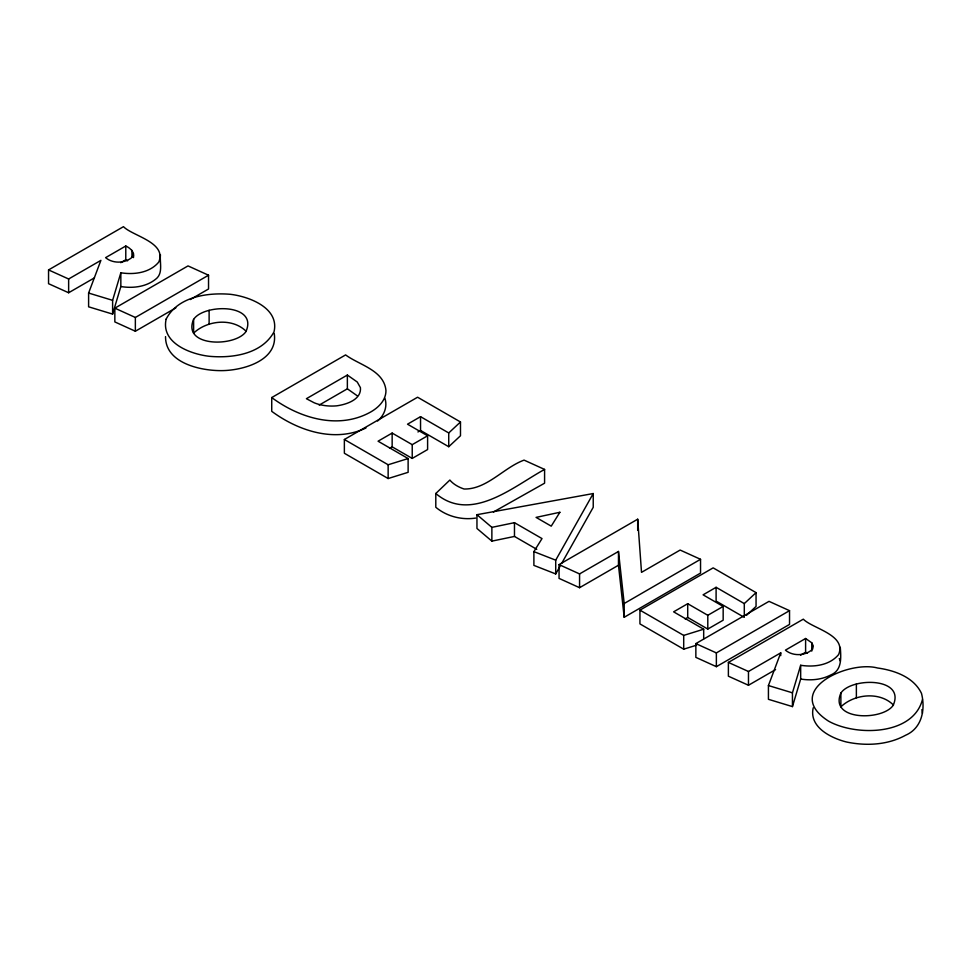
<?xml version="1.0" encoding="UTF-8"?>
<svg xmlns="http://www.w3.org/2000/svg" width="971" height="971" viewBox="0 0 971 971"><rect width="100%" height="100%" fill="white"/><g stroke="black" fill="none" stroke-linecap="round" stroke-linejoin="round"><path stroke-width="1.46" d="M48.55 269.926L123.475 226.668C132.469 236.002 167.073 242.374 158.771 262.073C149.752 272.936 134.034 274.89 120.841 272.778L112.612 300.33L112.612 314.094L88.604 306.812L88.604 293.048L100.899 260.362L68.638 278.993L48.55 269.926L48.55 283.69L68.638 292.757L94.442 277.852M728.384 662.428L803.308 619.17C812.29 628.492 846.894 634.876 838.604 654.575C829.586 665.426 813.856 667.38 800.674 665.269L792.445 692.821L792.445 706.597L768.425 699.314L768.425 685.55L780.733 652.852L748.471 671.483L728.384 662.428L728.384 676.192L748.471 685.259L775.574 669.602M840.279 647.293C841.007 657.403 842.27 670.391 830.727 674.991C821.539 679.761 810.785 680.72 800.674 679.045L792.445 706.597M165.531 336.621C165.337 362.681 199.249 370.461 220.211 370.631C241.706 370.91 278.531 361.091 274.235 333.454M813.2 707.847C808.819 727.145 831.018 738.106 846.469 741.99C866.12 746.129 887.664 745.085 905.555 735.265C922.086 728.189 925.557 709.279 921.491 693.379C913.687 677.03 894.364 670.306 877.529 667.999C848.035 660.062 781.704 690.854 828.421 721.065C855.402 736.273 912.995 735.872 922.45 699.581M133.464 253.48L132.796 256.611C125.842 263.505 113.073 264.015 105.596 257.655L125.781 246.003C130.332 248.091 134.763 252.084 133.464 257.606M112.612 314.094L120.841 286.542L120.841 272.778M193.617 319.374C181.541 347.072 235.103 347.217 245.894 331.694C258.602 303.401 204.007 303.571 193.617 319.374L193.617 333.15C207.017 320.272 232.457 317.566 246.209 331.366M840.874 693.076C828.797 720.773 882.36 720.907 893.162 705.395C905.858 677.103 851.264 677.273 840.874 693.076L840.874 706.839C854.274 693.962 879.726 691.255 893.478 705.067M476.955 514.691L491.872 527.362L514.472 522.677L542.012 538.577L533.892 551.625L533.892 565.389L555.715 573.934L555.715 560.17L593.232 493.547L476.955 514.691L476.955 528.467L491.872 541.126L514.472 536.441L536.769 549.307M555.715 573.934L560.133 566.093M561.602 563.483L593.232 507.311L593.232 493.547M377.573 420.989C384.164 415.588 387.696 406.618 384.904 398.328M475.608 518.089C461.613 520.213 446.684 516.39 435.797 507.263L435.797 493.499L449.864 480.05A35.648 20.573 0 0 0 464.053 489.008C486.835 489.53 503.706 467.549 524.073 460.12L544.585 469.43L544.585 483.194L493.45 511.984M417.931 431.949L420.54 430.444L448.736 446.721L448.736 432.957L460.485 421.984L417.591 397.224L344.365 439.499L344.365 453.263L388.145 478.533L408.123 472.319L408.123 458.555L378.059 441.198L392.15 433.066L412.226 444.657L427.604 435.785L427.604 449.549L412.226 458.421L392.15 446.83L389.589 448.311M448.736 446.721L460.485 435.761L460.485 421.984M744.296 615.99L744.296 603.598L756.057 592.626L713.151 567.865L639.938 610.14L639.938 623.904L683.705 649.174L696.559 645.181M746.432 615.371L756.057 606.402L756.057 592.626M624.195 617.277L624.195 603.513L700.54 559.308L700.54 573.084L624.195 617.277L618.478 565.231L618.478 551.455L579.566 573.922L559.053 564.612L559.053 578.388L579.566 587.698L618.478 565.231M120.732 262.68L125.781 259.767L127.602 260.823M175.86 307.856L135.357 331.232L114.845 321.923L114.845 308.159L188.022 265.908L208.534 275.218L208.534 288.994L190.243 299.554M114.845 308.159L135.357 317.468L208.534 275.218M271.734 397.564L345.603 354.913C359.258 365.084 384.055 370.182 385.96 390.573C386.009 400.125 378.666 407.383 370.922 411.862C338.673 430.068 299.687 418.319 271.734 397.564L271.734 411.328C298.182 430.833 334.582 442.897 365.946 428.017M347.363 375.049L306.387 398.705L314.203 402.795A30.319 17.502 0 0 0 336.512 405.854C346.174 404.567 361.552 399.797 360.423 387.66L357.267 382.028L347.363 375.049L347.363 388.813L319.192 405.077M448.736 432.957L420.54 416.668L407.517 424.193L427.604 435.785M544.585 469.43C513.708 486.204 471.251 523.624 435.797 493.499M559.053 564.612L637.692 519.206L641.515 572.356L680.137 550.059L700.54 559.308M685.15 618.952L687.711 617.471L707.798 629.062L723.164 620.19L723.164 606.426L707.798 615.298L687.711 603.707L673.619 611.839L703.684 629.196L703.684 638.833M744.296 603.598L716.1 587.309L703.089 594.835L723.164 606.426M695.855 643.603L769.02 601.352L789.532 610.662L789.532 624.426L716.367 666.676L695.855 657.367L695.855 643.603L716.367 652.913L789.532 610.662M805.602 638.493L785.43 650.145C792.906 656.517 805.675 656.008 812.63 649.101L813.285 645.97L811.78 642.814L805.602 638.493L805.602 652.269L800.565 655.17M344.365 439.499L388.145 464.769L408.123 458.555M639.938 610.14L683.705 635.41L703.684 629.196M120.841 286.542C132.736 288.484 145.941 286.979 155.615 279.247C163.431 273.458 159.547 262.91 160.446 254.79M88.604 293.048L112.612 300.33M768.425 685.55L792.445 692.821M533.892 551.625L555.715 560.17M805.602 652.269L807.435 653.325M744.296 617.362L716.1 601.085L716.1 587.309M347.363 388.813L357.267 395.804M839.296 658.52L840.279 661.057M921.88 709.631L922.45 713.345M618.478 551.455L624.195 603.513M856.373 683.96L856.373 697.736M811.78 642.814L811.78 651.08M800.674 665.269L800.674 679.045M780.733 652.852L780.733 655.607M748.471 671.483L748.471 685.259M716.367 652.913L716.367 666.676M707.798 615.298L707.798 629.062M687.711 603.707L687.711 617.471M683.705 635.41L683.705 649.174M637.692 519.206L637.692 530.227M579.566 573.922L579.566 587.698M514.472 522.677L514.472 536.441M491.872 527.362L491.872 541.126M420.54 416.668L420.54 430.444M412.226 444.657L412.226 458.421M392.15 433.066L392.15 446.83M388.145 464.769L388.145 478.533M209.117 310.271L209.117 324.035M135.357 317.468L135.357 331.232M131.947 250.324L131.947 257.206M125.781 246.003L125.781 259.767M68.638 278.993L68.638 292.757M166.138 319.143C160.688 343.006 190.51 354.172 209.335 356.296C232.433 358.396 261.794 354.16 274.004 331.888C279.697 308.001 249.134 296.495 230.273 294.298C207.393 292.417 177.705 296.628 166.138 319.143M559.879 512.275L551.237 526.148L536.077 517.397L559.879 512.275"/></g></svg>
